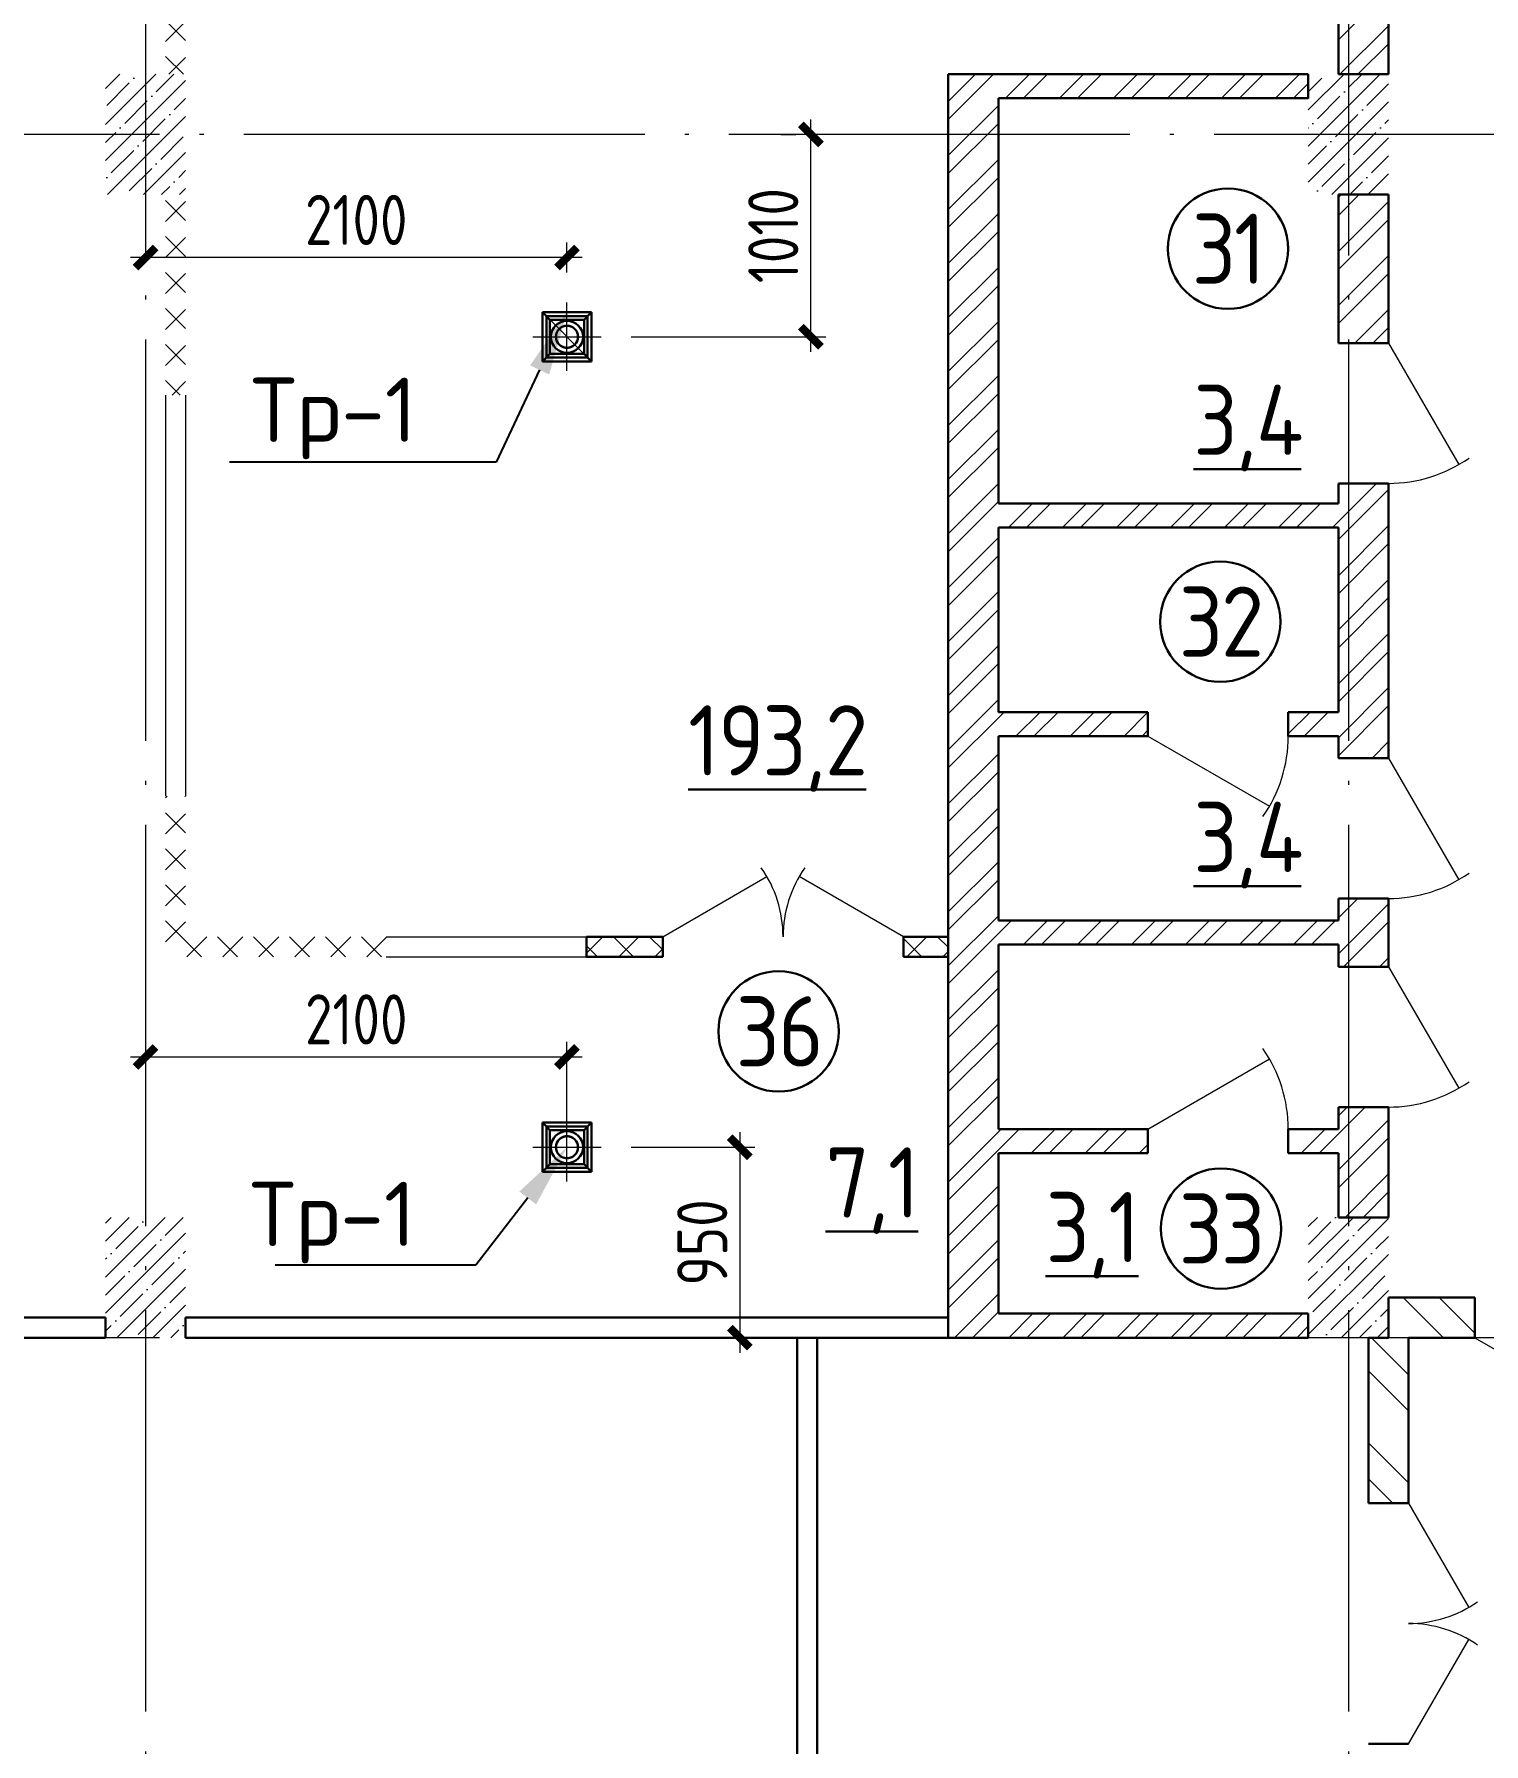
# Model space of a CAD drawing. Extents: x -965262 to 1142518, y -357520 to 71675.
# Drawn here: x -34033 to -26802, y -225177 to -216652 of the extents above; entities that cross this region are included whole.
import ezdxf
from ezdxf import colors
from ezdxf.entities.mleader import LeaderData, LeaderLine
from ezdxf.math import Vec2, Vec3

# ---------------------------------------------------------------- set-up
doc = ezdxf.new("R2010")
doc.units = 0
doc.header["$LTSCALE"] = 10
for name, pattern in [('ACAD_ISO04W100', [30, 24, -3, 0, -3]), ('DOTE', [2.42, 2, -0.2, 0.02, -0.2]), ('HIDDEN', [9.525, 6.35, -3.175])]:
    doc.linetypes.add(name, pattern=pattern)
doc.layers.get('0').update_dxf_attribs({"linetype": 'CONTINUOUS', "lineweight": 30})
doc.layers.get('Defpoints').update_dxf_attribs({"linetype": 'CONTINUOUS'})
doc.layers.add('DOTE', color=7, linetype='DOTE', lineweight=9)
doc.layers.add('Полы_лотки', color=7, linetype='CONTINUOUS', lineweight=30)
doc.styles.add('GOST-2.304_Type-B', font='isocpeur.ttf', dxfattribs={"width": 0.9})
doc.styles.get("Standard").update_dxf_attribs({"font": 'isocpeur.ttf', "height": 300})
doc.styles.add('ГОСТ 2м', font='isocpeur.ttf', dxfattribs={"width": 0.8, "height": 250})
doc.dimstyles.new('ГОСТ 2м', dxfattribs={"dimtxt": 250, "dimasz": 100, "dimexe": 75, "dimexo": 150, "dimgap": 62.5, "dimtad": 1, "dimdec": 0, "dimtxsty": 'ГОСТ 2м', "dimblk": 'ARCHTICK', "dimcen": 150, "dimdle": 75, "dimclrd": 256, "dimclre": 256, "dimclrt": 256, "dimadec": 0, "dimazin": 0, "dimtfac": 1, "dimtdec": 0, "dimtmove": 0, "dimatfit": 3, "dimldrblk": 'OBLIQUE', "dimfxl": 1, "dimlwd": 15, "dimlwe": 15, "dimarcsym": 0})
pattern_1 = [(45, (-49229.33, -272886.6), (-89.80256, 89.80256), []), (45, (-49139.53, -272886.6), (-89.80256, 89.80256), [158.75, -31.75, 0, -31.75])]

# ---------------------------------------------------------------- blocks, each defined once
blk = doc.blocks.new('_ArchTick')
at = {"color": 0, "linetype": 'ByBlock', "lineweight": 0, "const_width": 0.4}
blk.add_lwpolyline([(-0.5, -0.5), (0.5, 0.5)], dxfattribs=at)
blk = doc.blocks.new('*D1496')
at = {"lineweight": 15, "transparency": 16777216}
for p, q in [((-30513, -222127.1), (-30513, -223227.1)), ((-31054.7, -222202.1), (-30438, -222202.1)), ((-30663, -223152.1), (-30588, -223152.1))]:
    blk.add_line(p, q, dxfattribs=at)
at = {"layer": 'Defpoints', "color": 0, "lineweight": 15, "transparency": 16777216}
for p in [(-31204.7, -222202.1, -13512.2), (-30513, -223152.1), (-30513, -223152.1)]:
    blk.add_point(p, dxfattribs=at)
at = {"lineweight": 15, "transparency": 16777216, "xscale": 100, "yscale": 100, "zscale": 100}
for p, rotation in [((-30513, -222202.1), 90), ((-30513, -223152.1), 270)]:
    blk.add_blockref('_ArchTick', p, dxfattribs=dict(at, rotation=rotation))
at = {"lineweight": 15, "transparency": 16777216, "insert": (-30700.5, -222677.1), "char_height": 250, "attachment_point": 5, "rotation": 90, "style": 'ГОСТ 2м'}
blk.add_mtext('950', dxfattribs=at)
blk = doc.blocks.new('_Oblique')
at = {"color": 0, "linetype": 'ByBlock', "lineweight": -2}
blk.add_line((-0.5, -0.5), (0.5, 0.5), dxfattribs=at)
blk = doc.blocks.new('*D1497')
at = {"lineweight": 15, "transparency": 16777216}
for p, q in [((-33477.4, -221602.4), (-33477.4, -221677.4)), ((-31375.2, -222222.6), (-31375.2, -221677.4)), ((-31300.2, -221752.4), (-33552.4, -221752.4))]:
    blk.add_line(p, q, dxfattribs=at)
at = {"layer": 'Defpoints', "color": 0, "lineweight": 15, "transparency": 16777216}
for p in [(-33477.4, -221752.4), (-33477.4, -221752.4), (-31375.2, -222372.6, -12611)]:
    blk.add_point(p, dxfattribs=at)
at = {"lineweight": 15, "transparency": 16777216, "xscale": 100, "yscale": 100, "zscale": 100, "rotation": 180}
blk.add_blockref('_ArchTick', (-33477.4, -221752.4), dxfattribs=at)
at = {"lineweight": 15, "transparency": 16777216, "xscale": 100, "yscale": 100, "zscale": 100}
blk.add_blockref('_ArchTick', (-31375.2, -221752.4), dxfattribs=at)
at = {"lineweight": 15, "transparency": 16777216, "insert": (-32426.3, -221564.9), "char_height": 250, "attachment_point": 5, "style": 'ГОСТ 2м'}
blk.add_mtext('2100', dxfattribs=at)
blk = doc.blocks.new('*D1498')
at = {"lineweight": 15, "transparency": 16777216}
for p, q in [((-30158.7, -218236.1), (-30158.7, -217077.1)), ((-30308.7, -217152.1), (-30233.7, -217152.1)), ((-31054.7, -218161.1), (-30083.7, -218161.1))]:
    blk.add_line(p, q, dxfattribs=at)
at = {"layer": 'Defpoints', "color": 0, "lineweight": 15, "transparency": 16777216}
for p in [(-30158.7, -217152.1), (-30158.7, -217152.1), (-31204.7, -218161.1, -13512.2)]:
    blk.add_point(p, dxfattribs=at)
at = {"lineweight": 15, "transparency": 16777216, "xscale": 100, "yscale": 100, "zscale": 100}
for p, rotation in [((-30158.7, -217152.1), 90), ((-30158.7, -218161.1), 270)]:
    blk.add_blockref('_ArchTick', p, dxfattribs=dict(at, rotation=rotation))
at = {"lineweight": 15, "transparency": 16777216, "insert": (-30346.2, -217656.6), "char_height": 250, "attachment_point": 5, "rotation": 90, "style": 'ГОСТ 2м'}
blk.add_mtext('1010', dxfattribs=at)
blk = doc.blocks.new('*D1499')
at = {"lineweight": 15, "transparency": 16777216}
for p, q in [((-33477.4, -217615.9), (-33477.4, -217690.9)), ((-31375.2, -217840.7), (-31375.2, -217690.9)), ((-31300.2, -217765.9), (-33552.4, -217765.9))]:
    blk.add_line(p, q, dxfattribs=at)
at = {"layer": 'Defpoints', "color": 0, "lineweight": 15, "transparency": 16777216}
for p in [(-33477.4, -217765.9), (-33477.4, -217765.9), (-31375.2, -217990.7, -13512.2)]:
    blk.add_point(p, dxfattribs=at)
at = {"lineweight": 15, "transparency": 16777216, "xscale": 100, "yscale": 100, "zscale": 100, "rotation": 180}
blk.add_blockref('_ArchTick', (-33477.4, -217765.9), dxfattribs=at)
at = {"lineweight": 15, "transparency": 16777216, "xscale": 100, "yscale": 100, "zscale": 100}
blk.add_blockref('_ArchTick', (-31375.2, -217765.9), dxfattribs=at)
at = {"lineweight": 15, "transparency": 16777216, "insert": (-32426.3, -217578.4), "char_height": 250, "attachment_point": 5, "style": 'ГОСТ 2м'}
blk.add_mtext('2100', dxfattribs=at)

msp = doc.modelspace()

# ---------------------------------------------------------------- hatches: boundary and pattern name
at = {"lineweight": 15}
h = msp.add_hatch(dxfattribs=at)
h.set_pattern_fill('ANSI32', scale=20)
h.set_pattern_definition([(45, (-26326.46, -199225.07), (-134.7038, 134.7038), []), (45, (-26236.65, -199225.07), (-134.7038, 134.7038), [])])
h.paths.add_polyline_path([(-26257.4, -199152.1), (-26377.4, -199152.1), (-26377.4, -199402.1), (-26257.4, -199402.1)], flags=17)
h.paths.add_polyline_path([(-25347.4, -199152.1), (-25467.4, -199152.1), (-25467.4, -199402.1), (-25347.4, -199402.1)])
h.paths.add_polyline_path([(-21277.4, -212621.9), (-21477.4, -212621.9), (-21477.4, -213132.1), (-21277.4, -213132.1)])
h.paths.add_polyline_path([(-21477.4, -212621.9), (-21527.4, -212621.9), (-21527.4, -212882.1), (-22307.4, -212882.1), (-22307.4, -216292.1), (-22057.4, -216292.1), (-22057.4, -213132.1), (-21477.4, -213132.1)])
h.paths.add_polyline_path([(-21277.4, -211452.1), (-21477.4, -211452.1), (-21477.4, -211711.9), (-21277.4, -211711.9)])
h.paths.add_polyline_path([(-27527.4, -216851.7), (-27527.4, -216471.7), (-27277.4, -216471.7), (-27277.4, -216852.1), (-27527.4, -216852.1)])
h.paths.add_polyline_path([(-27527.4, -215051.7), (-27527.4, -213251.7), (-27277.4, -213251.7), (-27277.4, -215051.7)])
h.paths.add_polyline_path([(-27527.4, -211831.7), (-27527.4, -211452.1), (-27277.4, -211452.1), (-27277.4, -211831.7)])
h.paths.add_polyline_path([(-27527.4, -210852.1), (-27527.4, -210471.7), (-27277.4, -210471.7), (-27277.4, -210852.1), (-27527.4, -210851.7)])
h.paths.add_polyline_path([(-27527.4, -209051.7), (-27527.4, -208541.7), (-27277.4, -208541.7), (-27277.4, -209051.7)])
h.paths.add_polyline_path([(-27527.4, -207121.7), (-27527.4, -206741.7), (-27277.4, -206741.7), (-27277.4, -207121.7)])
h.paths.add_polyline_path([(-27527.4, -205831.7), (-27527.4, -205452.1), (-27277.4, -205452.1), (-27277.4, -205831.7)])
h.paths.add_polyline_path([(-27527.4, -204852.1), (-27527.4, -204471.7), (-27277.4, -204471.7), (-27277.4, -204852.1)])
h.paths.add_polyline_path([(-27527.4, -203436.7), (-27527.4, -203056.7), (-27277.4, -203056.7), (-27277.4, -203436.7)])
h.paths.add_polyline_path([(-27527.4, -202021.7), (-27527.4, -201642.1), (-27277.4, -201642.1), (-27277.4, -202021.7)])
h.paths.add_polyline_path([(-27527.4, -200132.1), (-27527.4, -199752.1), (-27277.4, -199752.5), (-27277.4, -200132.1)])
h.paths.add_polyline_path([(-27277.4, -199402.1), (-27277.4, -199152.1), (-26257.4, -199152.1), (-26257.4, -199402.1)])
h.paths.add_polyline_path([(-25347.4, -199152.1), (-21677.4, -199152.1), (-21677.4, -199402.1), (-25097.4, -199402.1), (-25097.4, -200131.7), (-25217.4, -200131.7), (-25217.4, -199402.1), (-25347.4, -199402.1)])
h.paths.add_polyline_path([(-21527.4, -200132.1), (-21527.4, -199752.1), (-21277.4, -199752.1), (-21277.4, -200132.1)])
h.paths.add_polyline_path([(-25217.4, -202021.7), (-25217.4, -201641.7), (-25097.4, -201641.7), (-25097.4, -202021.7)])
h.paths.add_polyline_path([(-21527.4, -202022.1), (-21527.4, -201642.1), (-21277.4, -201642.1), (-21277.4, -202022.1)])
h.paths.add_polyline_path([(-21527.4, -203437.1), (-21527.4, -203057.1), (-21277.4, -203057.1), (-21277.4, -203437.1)])
h.paths.add_polyline_path([(-25217.4, -203436.7), (-25217.4, -203056.7), (-25097.4, -203056.7), (-25097.4, -203436.7)])
h.paths.add_polyline_path([(-21677.4, -211452.1), (-25217.4, -211451.7), (-25217.4, -204471.7), (-25097.4, -204471.7), (-25097.4, -205092.1), (-21677.4, -205092.1), (-21677.4, -205212.1), (-25097.4, -205212.1), (-25097.4, -208157.1), (-21527.4, -208157.1), (-21527.4, -207896.7), (-21277.4, -207896.7), (-21277.4, -208406.7), (-21527.4, -208406.7), (-21527.3, -208277.1), (-25097.4, -208277.1), (-25097.4, -211331.7), (-21677.4, -211331.7), (-21677.4, -211451.7)])
h.paths.add_polyline_path([(-21527.4, -204852.1), (-21527.4, -204471.7), (-21277.4, -204471.7), (-21277.4, -204851.7)])
h.paths.add_polyline_path([(-21527.4, -205832.1), (-21527.4, -205452.1), (-21277.4, -205452.1), (-21277.4, -205832.1)], flags=17)
h.paths.add_polyline_path([(-21527.4, -207122.1), (-21527.4, -206742.1), (-21277.4, -206742.1), (-21277.4, -207122.1)], flags=17)
h.paths.add_polyline_path([(-21527.4, -209561.7), (-21527.4, -209181.7), (-21277.4, -209181.7), (-21277.4, -209561.7)])
h.paths.add_polyline_path([(-21527.4, -210852.1), (-21527.4, -210471.7), (-21277.4, -210471.7), (-21277.4, -210852.1)], flags=17)
h.paths.add_polyline_path([(-25217.4, -214242.1), (-25217.4, -212882.1), (-23587.4, -212882.1), (-23587.4, -216292.1), (-23707.4, -216292.1), (-23707.4, -213002.1), (-25097.4, -213002.1), (-25097.4, -214242.1)])
h.paths.add_polyline_path([(-25217.4, -216292.1), (-25217.4, -215152.1), (-25097.4, -215152.1), (-25097.4, -216292.1)], flags=17)
h.paths.add_polyline_path([(-21527.4, -211711.9), (-21477.4, -211711.9), (-21477.4, -211452.1), (-21527.4, -211452.1)])
h = msp.add_hatch(dxfattribs=at)
h.set_pattern_fill('ANSI37', scale=40, style=0)
h.set_pattern_definition([(45, (-30720.5, -221215.8), (-89.80256, 89.80256), []), (135, (-30720.5, -221215.8), (-89.80256, -89.80256), [])])
h.paths.add_polyline_path([(-30597.4, -221152.5), (-30897.4, -221152.5), (-30897.4, -221252.5), (-30597.4, -221252.5)])
h.paths.add_polyline_path([(-45477.4, -208802.4), (-45577.4, -208802.4), (-45577.4, -208952.4), (-45477.4, -208952.4)], flags=17)
h.paths.add_polyline_path([(-45477.4, -209852.4), (-45577.4, -209852.4), (-45577.4, -210002.4), (-45477.4, -210002.4)])
h.paths.add_polyline_path([(-43926.9, -220477.1), (-44026.9, -220477.1), (-44026.9, -220577.1), (-44026.9, -220677.1), (-43926.9, -220677.1)], flags=17)
h.paths.add_polyline_path([(-44026.9, -220577.1), (-44126.9, -220577.1), (-45477.4, -220577.1), (-45477.4, -220677.1), (-44026.9, -220677.1)], flags=17)
h.paths.add_polyline_path([(-44026.9, -218877.1), (-45477.4, -218877.1), (-45477.4, -218977.1), (-44026.9, -218977.1)], flags=17)
h.paths.add_polyline_path([(-43926.9, -218877.1), (-44026.9, -218877.1), (-44026.9, -218977.1), (-44026.9, -219077.1), (-43926.9, -219077.1)], flags=17)
h.paths.add_polyline_path([(-45477.4, -213352.1), (-45577.4, -213352.1), (-45577.4, -213452.1), (-45477.4, -213452.1)])
h.paths.add_polyline_path([(-45477.4, -214352.1), (-45577.4, -214352.1), (-45577.4, -214452.1), (-45477.4, -214452.1)], flags=17)
h.paths.add_polyline_path([(-45477.4, -206152.1), (-45577.4, -206152.1), (-45577.4, -206352.1), (-45477.4, -206352.1)], flags=17)
h.paths.add_polyline_path([(-45477.4, -208152.1), (-45577.4, -208152.1), (-45577.4, -208352.1), (-45477.4, -208352.1)])
h.paths.add_polyline_path([(-29697.4, -221152.5), (-29698.3, -221152.5), (-29698.3, -221252.5), (-29697.4, -221252.5)])
h.paths.add_polyline_path([(-30597.4, -221152.5), (-30598.3, -221152.5), (-30598.3, -221252.5), (-30597.4, -221252.5)])
h.paths.add_polyline_path([(-33277.4, -214019.4), (-33377.4, -214019.4), (-33377.4, -214022.1), (-33277.4, -214022.1)], flags=17)
h.paths.add_polyline_path([(-33377.4, -214019.4), (-33477.4, -214019.4), (-33477.4, -214022.1), (-33377.4, -214022.1)], flags=17)
h.paths.add_polyline_path([(-33477.4, -214019.4), (-34042.4, -214019.4), (-34042.4, -214022.1), (-33477.4, -214022.1)], flags=16)
h.paths.add_polyline_path([(-33477.4, -214119.4), (-34042.4, -214119.4), (-34042.4, -214122.1), (-33477.4, -214122.1)])
h.paths.add_polyline_path([(-33377.4, -214119.4), (-33477.4, -214119.4), (-33477.4, -214122.1), (-33377.4, -214122.1)])
h.paths.add_polyline_path([(-38532.4, -214019.4), (-38632.4, -214019.4), (-38632.4, -214022.1), (-38532.4, -214022.1)])
h.paths.add_polyline_path([(-38042.4, -214019.4), (-38532.4, -214019.4), (-38532.4, -214022.1), (-38042.4, -214022.1)], flags=17)
h.paths.add_polyline_path([(-38042.4, -214119.4), (-38532.4, -214119.4), (-38532.4, -214122.1), (-38042.4, -214122.1)])
h.paths.add_polyline_path([(-44477.4, -215009.4), (-45477.4, -215009.4), (-45477.4, -215012.1), (-44477.4, -215012.1)])
h.paths.add_polyline_path([(-38532.4, -215009.4), (-39477.4, -215009.4), (-39477.4, -215012.1), (-38532.4, -215012.1)])
h.paths.add_polyline_path([(-39477.4, -215009.4), (-39509.9, -215009.4), (-40477.4, -215009.4), (-40477.4, -215012.1), (-39509.9, -215012.1), (-39477.4, -215012.1)])
h.paths.add_polyline_path([(-44477.4, -214909.4), (-45477.4, -214909.4), (-45477.4, -214912.1), (-44477.4, -214912.1)])
h.paths.add_polyline_path([(-39509.9, -214909.4), (-40477.4, -214909.4), (-40477.4, -214912.1), (-39509.9, -214912.1)], flags=17)
h.paths.add_polyline_path([(-39477.4, -214909.4), (-39509.9, -214909.4), (-39509.9, -214912.1), (-39477.4, -214912.1)], flags=16)
h.paths.add_polyline_path([(-38532.4, -214909.4), (-38632.4, -214909.4), (-39477.4, -214909.4), (-39477.4, -214912.1), (-38532.4, -214912.1)], flags=17)
h.paths.add_polyline_path([(-44477.4, -214909.4), (-44509.9, -214909.4), (-44509.9, -215009.4), (-44477.4, -215009.4)])
h.paths.add_polyline_path([(-40477.4, -214909.4), (-40509.9, -214909.4), (-40509.9, -215009.4), (-40477.4, -215009.4)], flags=16)
h.paths.add_polyline_path([(-45677.4, -212962.1), (-46077.4, -212962.1), (-46077.4, -212964.3), (-45677.4, -212964.3)])
h.paths.add_polyline_path([(-50077.4, -212962.1), (-50867.4, -212962.1), (-50867.4, -212964.3), (-50077.4, -212964.3)])
h.paths.add_polyline_path([(-50077.4, -212862.1), (-51077.4, -212862.1), (-51077.4, -212864.3), (-50077.4, -212864.3)])
h.paths.add_polyline_path([(-45577.4, -212862.1), (-46077.4, -212862.1), (-46077.4, -212864.3), (-45577.4, -212864.3)])
h.paths.add_polyline_path([(-45477.4, -215709.9), (-45577.4, -215709.9), (-45577.4, -215712.1), (-45477.4, -215712.1)])
h.paths.add_polyline_path([(-45477.4, -215109.9), (-45577.4, -215109.9), (-45577.4, -215112.1), (-45477.4, -215112.1)])
h.paths.add_polyline_path([(-45477.4, -208952.4), (-45577.4, -208952.4), (-45577.4, -208959.4), (-45477.4, -208959.4)])
h.paths.add_polyline_path([(-45477.4, -209852.4), (-45577.4, -209852.4), (-45577.4, -209859.4), (-45477.4, -209859.4)], flags=17)
h.paths.add_polyline_path([(-50227.4, -204952.1), (-50777.4, -204952.1), (-50777.4, -205052.1), (-50227.4, -205052.1)])
h.paths.add_polyline_path([(-45677.4, -204952.1), (-46227.4, -204952.1), (-46227.4, -205052.1), (-45677.4, -205052.1)])
h.paths.add_polyline_path([(-44477.4, -204952.1), (-45277.4, -204952.1), (-45277.4, -205052.1), (-44477.4, -205052.1)])
h.paths.add_polyline_path([(-39677.4, -204952.1), (-40477.4, -204952.1), (-40477.4, -205052.1), (-39677.4, -205052.1)])
h.paths.add_polyline_path([(-38477.4, -204952.1), (-39277.4, -204952.1), (-39277.4, -205052.1), (-38477.4, -205052.1)])
h.paths.add_polyline_path([(-33677.4, -204952.1), (-34477.4, -204952.1), (-34477.4, -205052.1), (-33677.4, -205052.1)])
h.paths.add_polyline_path([(-32677.2, -204952.1), (-33277.4, -204952.1), (-33277.4, -205052.1), (-32677.2, -205052.1)])
h.paths.add_polyline_path([(-29077, -204952.1), (-29677.2, -204952.1), (-29677.2, -205052.1), (-29077, -205052.1)])
h.paths.add_polyline_path([(-28977, -204751.7), (-29077, -204751.7), (-29077, -205751.7), (-28977, -205751.7)])
h.paths.add_polyline_path([(-28977, -203302.1), (-29077, -203302.1), (-29077, -203751.7), (-28977, -203751.7)])
h.paths.add_polyline_path([(-28877, -203202.1), (-29077, -203202.1), (-29077, -203302.1), (-28877, -203302.1)])
h.paths.add_polyline_path([(-27527.4, -203202.1), (-27977, -203202.1), (-27977, -203302.1), (-27877, -203302.1), (-27527.4, -203302.1)])
h.paths.add_polyline_path([(-28977, -207751.7), (-29077, -207751.7), (-29077, -208751.7), (-28977, -208751.7), (-28977, -208651.7)])
h.paths.add_polyline_path([(-28877, -208751.7), (-28977, -208751.7), (-29077, -208751.7), (-29077, -208851.7), (-28877, -208851.7)])
h.paths.add_polyline_path([(-27527.4, -208751.7), (-27627.4, -208751.7), (-27977, -208751.7), (-27977, -208851.7), (-27527.4, -208851.7)])
h.paths.add_polyline_path([(-45477.4, -205452.1), (-45577.4, -205452.1), (-45577.4, -206352.1), (-45477.4, -206352.1)])
h.paths.add_polyline_path([(-45477.4, -208352.1), (-45577.4, -208352.1), (-45577.4, -208959.4), (-45477.4, -208959.4)])
h.paths.add_polyline_path([(-45477.4, -209859.4), (-45577.4, -209859.4), (-45577.4, -209959.4), (-45577.4, -210352.1), (-45477.4, -210352.1)])
h.paths.add_polyline_path([(-45477.4, -210352.1), (-45577.4, -210352.1), (-45577.4, -210852.1), (-45477.4, -210852.1)])
h.paths.add_polyline_path([(-45477.4, -211452.1), (-45577.4, -211452.1), (-45577.4, -212352.1), (-45477.4, -212352.1)])
h.paths.add_polyline_path([(-45477.4, -212352.1), (-45577.4, -212352.1), (-45577.4, -213352.1), (-45477.4, -213352.1)])
h.paths.add_polyline_path([(-45577.4, -212864.3), (-46077.4, -212864.3), (-46077.4, -212964.3), (-45577.4, -212964.3)])
h.paths.add_polyline_path([(-50077.4, -212864.3), (-51077.4, -212864.3), (-51077.4, -212964.3), (-50077.4, -212964.3)])
h.paths.add_polyline_path([(-45477.4, -214352.1), (-45577.4, -214352.1), (-45577.4, -215109.9), (-45477.4, -215109.9)])
h.paths.add_polyline_path([(-44509.9, -214909.4), (-45477.4, -214909.4), (-45477.4, -215009.4), (-44509.9, -215009.4)])
h.paths.add_polyline_path([(-39509.9, -214909.4), (-40509.9, -214909.4), (-40509.9, -215009.4), (-39509.9, -215009.4)])
h.paths.add_polyline_path([(-38532.4, -214909.4), (-38632.4, -214909.4), (-39509.9, -214909.4), (-39509.9, -215009.4), (-38532.4, -215009.4)])
h.paths.add_polyline_path([(-38532.4, -214019.4), (-38632.4, -214019.4), (-38632.4, -214909.4), (-38532.4, -214909.4)])
h.paths.add_polyline_path([(-38042.4, -214019.4), (-38532.4, -214019.4), (-38532.4, -214119.4), (-38042.4, -214119.4)])
h.paths.add_polyline_path([(-33377.4, -214019.4), (-34042.4, -214019.4), (-34042.4, -214119.4), (-33377.4, -214119.4)])
h.paths.add_polyline_path([(-33277.4, -214019.4), (-33377.4, -214019.4), (-33377.4, -214119.4), (-33377.4, -214219.4), (-33377.4, -214852.1), (-33277.4, -214852.1)])
h.paths.add_polyline_path([(-33277.4, -215852.1), (-33377.4, -215852.1), (-33377.4, -216852.1), (-33277.4, -216852.1)])
h.paths.add_polyline_path([(-33277.4, -217452.1), (-33377.4, -217452.1), (-33377.4, -218452.1), (-33277.4, -218452.1)])
h.paths.add_polyline_path([(-33277.4, -220452.1), (-33377.4, -220452.1), (-33377.4, -221252.5), (-33277.4, -221252.5)])
h.paths.add_polyline_path([(-32277.4, -221152.5), (-33277.4, -221152.5), (-33277.4, -221252.5), (-32277.4, -221252.5)])
h.paths.add_polyline_path([(-30598.3, -221152.5), (-31277.4, -221152.5), (-31277.4, -221252.5), (-30598.3, -221252.5)])
h.paths.add_polyline_path([(-29473.4, -221152.5), (-29698.3, -221152.5), (-29698.3, -221252.5), (-29598.3, -221252.5), (-29473.4, -221252.5)])
h.paths.add_polyline_path([(-45477.4, -222087.1), (-45577.4, -222087.1), (-45577.4, -222187.1), (-45577.4, -222552.1), (-45477.4, -222552.1)])
h.paths.add_polyline_path([(-45477.4, -221002.1), (-45577.4, -221002.1), (-45577.4, -221087.1), (-45477.4, -221087.1)])
h.paths.add_polyline_path([(-45477.4, -220002.1), (-45577.4, -220002.1), (-45577.4, -221002.1), (-45477.4, -221002.1)])
h.paths.add_polyline_path([(-44026.9, -220577.1), (-44126.9, -220577.1), (-45477.4, -220577.1), (-45477.4, -220677.1), (-44026.9, -220677.1)])
h.paths.add_polyline_path([(-43926.9, -220477.1), (-44026.9, -220477.1), (-44026.9, -220577.1), (-44026.9, -220677.1), (-43926.9, -220677.1)], flags=17)
h.paths.add_polyline_path([(-45477.4, -219002.1), (-45577.4, -219002.1), (-45577.4, -220002.1), (-45477.4, -220002.1)])
h.paths.add_polyline_path([(-45477.4, -218877.1), (-45577.4, -218877.1), (-45577.4, -218977.1), (-45577.4, -219002.1), (-45477.4, -219002.1)])
h.paths.add_polyline_path([(-44026.9, -218877.1), (-45477.4, -218877.1), (-45477.4, -218977.1), (-44026.9, -218977.1)])
h.paths.add_polyline_path([(-43926.9, -218877.1), (-44026.9, -218877.1), (-44026.9, -218977.1), (-44026.9, -219077.1), (-43926.9, -219077.1)], flags=17)
h.paths.add_polyline_path([(-45477.4, -217452.1), (-45577.4, -217452.1), (-45577.4, -217677.1), (-45477.4, -217677.1)])
h.paths.add_polyline_path([(-45477.4, -216352.1), (-45577.4, -216352.1), (-45577.4, -216852.1), (-45477.4, -216852.1)])
h.paths.add_polyline_path([(-45477.4, -215709.9), (-45577.4, -215709.9), (-45577.4, -215810.4), (-45577.4, -216352.1), (-45477.4, -216352.1)])
h.paths.add_polyline_path([(-45677.4, -212964.4), (-45577.4, -212964.4), (-45577.4, -212962.1), (-45677.4, -212962.1)])
h.paths.add_polyline_path([(-50867.4, -212964.4), (-51077.4, -212964.4), (-51077.4, -212962.1), (-50867.4, -212962.1)])
h.paths.add_polyline_path([(-38532.4, -214912.1), (-38632.4, -214912.1), (-38632.4, -214909.4), (-38532.4, -214909.4)])
h = msp.add_hatch(dxfattribs=at)
h.set_pattern_fill('ANSI35', scale=20, style=0)
h.set_pattern_definition(pattern_1)
h.paths.add_polyline_path([(-33277.4, -216852.1), (-33677.4, -216852.1), (-33677.4, -217452.1), (-33277.4, -217452.1)])
h = msp.add_hatch(dxfattribs=at)
h.set_pattern_fill('ANSI32', scale=20)
h.set_pattern_definition([(45, (-488505.78, -304776.27), (-134.70384, 134.70384), []), (45, (-488415.98, -304776.27), (-134.70384, 134.70384), [])])
h.paths.add_polyline_path([(-29473.3, -223152.1), (-29473.3, -216851.7), (-27677.4, -216852.1), (-27677.4, -216971.7), (-29223.3, -216971.7), (-29223.3, -218992.1), (-27527.4, -218992.1), (-27527.4, -218892.1), (-27277.4, -218892.1), (-27277.4, -220262.1), (-27527.4, -220262.1), (-27527.4, -220152.1), (-27777.4, -220152.1), (-27777.4, -220032.1), (-27527.4, -220032.1), (-27527.4, -219112.1), (-29223.3, -219112.1), (-29223.3, -220032.1), (-28477.4, -220032.1), (-28477.4, -220152.1), (-29223.3, -220152.1), (-29223.3, -221072.1), (-27527.4, -221072.1), (-27527.4, -220962.1), (-27277.4, -220962.1), (-27277.4, -221302.1), (-27527.4, -221302.1), (-27527.4, -221192.1), (-29223.3, -221192.1), (-29223.3, -222112.1), (-28477.4, -222112.1), (-28477.4, -222232.1), (-29223.3, -222232.1), (-29223.3, -223032.1), (-27677.4, -223032.1), (-27677.4, -223152.1)])
h.paths.add_polyline_path([(-27527.4, -222552.1), (-27527.4, -222232.1), (-27777.4, -222232.1), (-27777.4, -222112.1), (-27527.4, -222112.1), (-27527.4, -222002.1), (-27277.4, -222002.1), (-27277.4, -222552.1)], flags=17)
h.paths.add_polyline_path([(-27527.4, -218192.1), (-27527.4, -217451.7), (-27277.4, -217452.1), (-27277.4, -218192.1)], flags=17)
h.paths.add_polyline_path([(-22177.4, -222672.1), (-22177.4, -222342.1), (-22057.4, -222342.1), (-22057.4, -222552.1), (-21677.4, -222552.1), (-21677.4, -222672.1)])
h = msp.add_hatch(dxfattribs=at)
h.set_pattern_fill('ANSI35', scale=20, style=0)
h.set_pattern_definition(pattern_1)
h.paths.add_polyline_path([(-27277.4, -216851.7), (-27677.4, -216851.7), (-27677.4, -217451.7), (-27277.4, -217451.7)])
h = msp.add_hatch(dxfattribs=at)
h.set_pattern_fill('ANSI32', scale=40, angle=90)
h.set_pattern_definition([(135, (-488505.8, -304776.27), (-269.40768, -269.40768), []), (135, (-488505.8, -304596.67), (-269.40768, -269.40768), [])])
h.paths.add_polyline_path([(-27177.4, -223152.1), (-26847.4, -223152.1), (-26847.4, -222952.1), (-27277.4, -222952.1), (-27277.4, -223152.1), (-27377.4, -223152.1), (-27377.4, -223977.1), (-27177.4, -223977.1)])
h.paths.add_polyline_path([(-25217.4, -222342.1), (-25017.4, -222342.1), (-25017.4, -223977.1), (-25217.4, -223977.1), (-25217.4, -223152.1), (-25647.4, -223152.1), (-25647.4, -222952.1), (-25217.4, -222952.1)])
h.paths.add_polyline_path([(-52127.4, -223640.3), (-52148.9, -223604.5), (-52127.4, -223591.6), (-52127.4, -223152.1), (-51177.4, -223152.1), (-51177.4, -222952.1), (-52327.4, -222952.1), (-52327.4, -225952.1), (-51332.4, -225952.1), (-51332.4, -225752.1), (-51352.4, -225752.1), (-51352.4, -225777.1), (-51602.4, -225777.1), (-51602.4, -225752.1), (-52127.4, -225752.1)])
h.paths.add_polyline_path([(-48907.4, -222952.1), (-50777.4, -222952.1), (-50777.4, -223152.1), (-48907.4, -223152.1)])
h.paths.add_polyline_path([(-49107.4, -225752.1), (-50132.4, -225752.1), (-50132.4, -225952.1), (-49307.4, -225952.1), (-49307.4, -230877.1), (-49107.4, -230877.1)])
h.paths.add_polyline_path([(-47407.4, -225352.1), (-47607.4, -225352.1), (-47607.4, -230877.1), (-47407.4, -230877.1)])
h.paths.add_polyline_path([(-47407.4, -222952.1), (-47707.4, -222952.1), (-47707.4, -223152.1), (-47607.4, -223152.1), (-47607.4, -224152.1), (-47407.4, -224152.1)])
h.paths.add_polyline_path([(-27177.4, -225177.1), (-27377.4, -225177.1), (-27377.4, -225527.1), (-27352.4, -225527.1), (-27352.4, -225777.1), (-27377.4, -225777.1), (-27377.4, -230877.1), (-27177.4, -230877.1)])
h.paths.add_polyline_path([(-25017.4, -225177.1), (-25217.4, -225177.1), (-25217.4, -230877.1), (-25017.4, -230877.1)])
h = msp.add_hatch(dxfattribs=at)
h.set_pattern_fill('ANSI35', scale=20, style=0)
h.set_pattern_definition(pattern_1)
h.paths.add_polyline_path([(-33277.4, -222552.1), (-33677.4, -222552.1), (-33677.4, -223152.1), (-33277.4, -223152.1)])
h = msp.add_hatch(dxfattribs=at)
h.set_pattern_fill('ANSI35', scale=20, style=0)
h.set_pattern_definition(pattern_1)
h.paths.add_polyline_path([(-27277.4, -222552.1), (-27677.4, -222552.1), (-27677.4, -223152.1), (-27277.4, -223152.1)])

# ---------------------------------------------------------------- linework, layer by layer
at = {"color": 7}
for p, q in [((-27527.4, -216471.7, -1451.3), (-27527.4, -216851.7, -1451.3)), ((-27277.4, -216471.7, -1451.3), (-27277.4, -216851.7, -1451.3)), ((-27277.4, -222952.1, -3259.8), (-26847.4, -222952.1, -3259.8)), ((-27277.4, -223152.1, -4711.1), (-27277.4, -222952.1, -841)), ((-26847.4, -223152.1, -4711.1), (-26847.4, -222952.1, -841)), ((-39277.4, -223052.1, -3259.8), (-33677.4, -223052.1, -3259.8)), ((-33677.4, -223052.1, -3259.8), (-33677.4, -223152.1, -3259.8)), ((-29473.3, -223052.1, -3259.8), (-33277.4, -223052.1, -3259.8)), ((-33277.4, -223052.1, -3259.8), (-33277.4, -223152.1, -3259.8)), ((-29473.3, -223152.1, -3259.8), (-29473.3, -223052.1, -3259.8)), ((-33677.4, -223152.1, -3259.8), (-39277.4, -223152.1, -3259.8)), ((-33277.4, -223152.1, -3259.8), (-29473.3, -223152.1, -3259.8)), ((-27177.4, -223152.1, -3259.8), (-26847.4, -223152.1, -3259.8))]:
    msp.add_line(p, q, dxfattribs=at)
at = {"color": 7, "ltscale": 2}
for p, q in [((-27677.4, -216851.7, -1451.3), (-29473.3, -216851.7, -1451.3)), ((-29473.3, -216851.7, -1451.3), (-29473.3, -223152.1, -4711.1)), ((-27677.4, -216852.1, -3259.8), (-27677.4, -216972.1, -3259.8)), ((-27527.4, -216852.1, -3259.8), (-27277.4, -216852.1, -3259.8)), ((-27677.4, -216971.7, -1451.3), (-29223.3, -216971.7, -1451.3)), ((-29223.3, -216971.7, -1451.3), (-29223.3, -218992.1, -1451.3)), ((-27527.4, -217451.7, -1451.3), (-27527.4, -218192.1, -1451.3)), ((-27527.4, -217452.1, -3259.8), (-27277.4, -217452.1, -3259.8)), ((-27277.4, -217451.7, -1451.3), (-27277.4, -218192.1, -1451.3)), ((-27527.4, -218192.1, -1451.3), (-27277.4, -218192.1, -1451.3)), ((-27527.4, -218892.1, -1451.3), (-27527.4, -218992.1, -1451.3)), ((-27397.4, -218892.1, -1451.3), (-27527.4, -218892.1, -1451.3)), ((-27397.4, -218892.1, -1451.3), (-27277.4, -218892.1, -1451.3)), ((-27277.4, -218892.1, -1451.3), (-27277.4, -220262.1, -1451.3)), ((-29223.3, -218992.1, -1451.3), (-27527.4, -218992.1, -1451.3)), ((-29223.3, -219112.1, -1451.3), (-29223.3, -220032.1, -1451.3)), ((-29223.3, -219112.1, -1451.3), (-27527.4, -219112.1, -1451.3)), ((-27527.4, -219112.1, -1451.3), (-27527.4, -220032.1, -1451.3)), ((-29223.3, -220032.1, -1451.3), (-28477.4, -220032.1, -1451.3)), ((-28477.4, -220032.1, -1451.3), (-28477.4, -220152.1, -1451.3)), ((-27777.4, -220032.1, -1451.3), (-27527.4, -220032.1, -1451.3)), ((-27777.4, -220032.1, -1451.3), (-27527.4, -220032.1, -1451.3)), ((-27777.4, -220032.1, -1451.3), (-27777.4, -220152.1, -1451.3)), ((-29223.3, -220152.1, -1451.3), (-28477.4, -220152.1, -1451.3)), ((-29223.3, -220152.1, -1451.3), (-29223.3, -221072.1, -1451.3)), ((-27777.4, -220152.1, -1451.3), (-27527.4, -220152.1, -1451.3)), ((-27777.4, -220152.1, -1451.3), (-27527.4, -220152.1, -1451.3)), ((-27527.4, -220152.1, -1451.3), (-27527.4, -220262.1, -1451.3)), ((-27527.4, -220262.1, -1451.3), (-27397.4, -220262.1, -1451.3)), ((-27397.4, -220262.1, -1451.3), (-27277.4, -220262.1, -1451.3)), ((-27527.4, -220962.1, -1451.3), (-27527.4, -221072.1, -1451.3)), ((-27527.4, -220962.1, -1451.3), (-27397.4, -220962.1, -1451.3)), ((-27397.4, -220962.1, -1451.3), (-27277.4, -220962.1, -1451.3)), ((-27277.4, -220962.1, -1451.3), (-27277.4, -221302.1, -1451.3)), ((-29223.3, -221072.1, -1451.3), (-27527.4, -221072.1, -1451.3)), ((-29223.3, -221192.1, -1451.3), (-27527.4, -221192.1, -1451.3)), ((-29223.3, -221192.1, -1451.3), (-29223.3, -222112.1, -1451.3)), ((-27527.4, -221192.1, -1451.3), (-27527.4, -221302.1, -1451.3)), ((-27527.4, -221302.1, -1451.3), (-27397.4, -221302.1, -1451.3)), ((-27397.4, -221302.1, -1451.3), (-27277.4, -221302.1, -1451.3)), ((-27527.4, -222002.1, -1451.3), (-27527.4, -222112.1, -1451.3)), ((-27527.4, -222002.1, -1451.3), (-27277.4, -222002.1, -1451.3)), ((-27277.4, -222002.1, -1451.3), (-27277.4, -222552.1, -1451.3)), ((-29223.3, -222112.1, -1451.3), (-28477.4, -222112.1, -1451.3)), ((-28477.4, -222112.1, -1451.3), (-28477.4, -222232.1, -1451.3)), ((-27777.4, -222112.1, -1451.3), (-27527.4, -222112.1, -1451.3)), ((-27777.4, -222112.1, -1451.3), (-27777.4, -222232.1, -1451.3)), ((-29223.3, -222232.1, -1451.3), (-28477.4, -222232.1, -1451.3)), ((-29223.3, -222232.1, -1451.3), (-29223.3, -223032.1, -1451.3)), ((-27777.4, -222232.1, -1451.3), (-27527.4, -222232.1, -1451.3)), ((-27527.4, -222232.1, -1451.3), (-27527.4, -222552.1, -1451.3)), ((-27527.4, -222552.1, -3259.8), (-27277.4, -222552.1, -3259.8)), ((-29223.3, -223032.1, -1451.3), (-27677.4, -223032.1, -3259.8)), ((-27677.4, -223032.1, -3259.8), (-27677.4, -223152.1, -3259.8)), ((-29473.3, -223152.1, -3259.8), (-27677.4, -223152.1, -3259.8))]:
    msp.add_line(p, q, dxfattribs=at)
at = {"color": 1, "lineweight": 15}
msp.add_line((-31497.7, -218038.6, -4711.1), (-31252.7, -218283.6, -4711.1), dxfattribs=at)
at = {"color": 7, "lineweight": 15}
for p, q in [((-27277.4, -218192.1, -1451.3), (-26927.4, -218798.3, -1451.3)), ((-33377.4, -218452.1, -3211.1), (-33377.4, -220452.1, -3211.1)), ((-33277.4, -218452.1, -3211.1), (-33277.4, -220452.1, -3211.1)), ((-28477.4, -220152.1, -1451.3), (-27871.1, -220502.1, -1451.3)), ((-27277.4, -220262.1, -1451.3), (-26927.4, -220868.3, -1451.3)), ((-30897.4, -221152.5, -3211.1), (-30377.8, -220852.5, -3211.1)), ((-29697.4, -221152.5, -3211.1), (-30217, -220852.5, -3211.1)), ((-32277.4, -221152.5, -3211.1), (-31277.4, -221152.5, -3211.1)), ((-32277.4, -221252.5, -3211.1), (-31277.4, -221252.5, -3211.1)), ((-27277.4, -221302.1, -1451.3), (-26927.4, -221908.3, -1451.3)), ((-28477.4, -222112.1, -1451.3), (-27871.1, -221762.1, -1451.3)), ((-26847.4, -223152.1, -4711.1), (-26327.8, -223452.1, -4711.1)), ((-27177.4, -223977.1, -3259.8), (-26877.4, -224496.7, -3259.8)), ((-27177.4, -225177.1, -3259.8), (-26877.4, -224657.5, -3259.8))]:
    msp.add_line(p, q, dxfattribs=at)
at = {"color": 7, "extrusion": (0, 0, -1)}
for p, q in [((-31277.4, -221152.5, -3211.1), (-30897.4, -221152.5, -3211.1)), ((-31277.4, -221252.5, -3211.1), (-31277.4, -221152.5, -3211.1)), ((-31277.4, -221252.5, -3211.1), (-31277.4, -221152.5, -3211.1)), ((-30897.4, -221152.5, -3211.1), (-30897.4, -221252.5, -3211.1)), ((-29697.4, -221252.5, -3211.1), (-29697.4, -221152.5, -3211.1)), ((-29697.4, -221152.5, -3211.1), (-29473.3, -221152.5, -3211.1)), ((-29473.3, -221152.5, -3211.1), (-29473.3, -221252.5, -3211.1)), ((-30897.4, -221252.5, -3211.1), (-31277.4, -221252.5, -3211.1)), ((-29473.3, -221252.5, -3211.1), (-29697.4, -221252.5, -3211.1)), ((-30227.4, -229177.1, -3259.8), (-30227.4, -223152.1, -3259.8)), ((-30127.4, -223152.1, -3259.8), (-30127.4, -229177.1, -3259.8)), ((-27377.4, -223977.1, -3259.8), (-27377.4, -223152.1, -3259.8)), ((-27277.4, -223152.1, -3259.8), (-27377.4, -223152.1, -3259.8)), ((-27177.4, -223977.1, -3259.8), (-27177.4, -223152.1, -3259.8)), ((-27177.4, -223977.1, -3259.8), (-27377.4, -223977.1, -3259.8)), ((-27177.4, -225177.1, -3259.8), (-27377.4, -225177.1, -3259.8))]:
    msp.add_line(p, q, dxfattribs=at)
at = {"color": 7}
for centre in [(-28078.3, -217722, -7970.9), (-28116, -219581.9, -7970.9), (-30319.7, -221624.7, 8350.5), (-28113.3, -222607.9, 8350.5)]:
    msp.add_circle(centre, 300, dxfattribs=at)
at = {"color": 7, "lineweight": 15}
for centre, radius, start, end in [((-27277.4, -218192.1, -1451.3), 700, 270, 305), ((-28477.4, -220152.1, -1451.3), 700, 325, 0), ((-30897.4, -221152.5, -3211.1), 600, 0, 35), ((-29697.4, -221152.5, -3211.1), 600, 145, 180), ((-27277.4, -220262.1, -1451.3), 700, 270, 305), ((-28477.4, -222112.1, -1451.3), 700, 0, 35), ((-27277.4, -221302.1, -1451.3), 700, 270, 305), ((-27177.4, -223977.1, -3259.8), 600, 270, 305), ((-27177.4, -225177.1, -3259.8), 600, 55, 90)]:
    msp.add_arc(centre, radius, start, end, dxfattribs=at)
at = {"layer": 'DOTE', "color": 7, "ltscale": 100, "extrusion": (0, -1, 0)}
for p, q in [((-33477.4, -162515.3, -4711.1), (-33477.4, -237687.4, -4711.1)), ((-27477.4, -162515.3, -4711.1), (-27477.4, -237687.4, -4711.1))]:
    msp.add_line(p, q, dxfattribs=at)
at = {"layer": 'DOTE', "color": 7, "ltscale": 100}
for p, q in [((-1947.4, -217152.1, -4711.1), (-73832.7, -217152.1, -4711.1)), ((-1947.4, -223152.1, -4711.1), (-73832.7, -223152.1, -4711.1))]:
    msp.add_line(p, q, dxfattribs=at)
at = {"layer": 'Полы_лотки', "color": 5}
for p, q in [((-31497.7, -218038.6, -4711.1), (-31252.7, -218038.6, -4711.1)), ((-31497.7, -218283.6, -4711.1), (-31497.7, -218038.6, -4711.1)), ((-31497.7, -218038.6, -4711.1), (-31460.2, -218076.1, -4711.1)), ((-31272.7, -218058.6, -4711.1), (-31477.7, -218058.6, -4711.1)), ((-31477.7, -218058.6, -4711.1), (-31477.7, -218263.6, -4711.1)), ((-31252.7, -218038.6, -4711.1), (-31290.2, -218076.1, -4711.1)), ((-31272.7, -218263.6, -4711.1), (-31272.7, -218058.6, -4711.1)), ((-31252.7, -218283.6, -4711.1), (-31252.7, -218038.6, -4711.1)), ((-31290.2, -218076.1, -4711.1), (-31460.2, -218076.1, -4711.1)), ((-31460.2, -218076.1, -4711.1), (-31460.2, -218246.1, -4711.1)), ((-31290.2, -218076.1, -4711.1), (-31290.2, -218246.1, -4711.1)), ((-31497.7, -218283.6, -4711.1), (-31460.2, -218246.1, -4711.1)), ((-31497.7, -218283.6, -4711.1), (-31252.7, -218283.6, -4711.1)), ((-31477.7, -218263.6, -4711.1), (-31272.7, -218263.6, -4711.1)), ((-31290.2, -218246.1, -4711.1), (-31460.2, -218246.1, -4711.1)), ((-31252.7, -218283.6, -4711.1), (-31290.2, -218246.1, -4711.1)), ((-31497.7, -222079.6, -4711.1), (-31252.7, -222079.6, -4711.1)), ((-31497.7, -222324.6, -4711.1), (-31497.7, -222079.6, -4711.1)), ((-31497.7, -222079.6, -4711.1), (-31460.2, -222117.1, -4711.1)), ((-31272.7, -222099.6, -4711.1), (-31477.7, -222099.6, -4711.1)), ((-31477.7, -222099.6, -4711.1), (-31477.7, -222304.6, -4711.1)), ((-31290.2, -222117.1, -4711.1), (-31460.2, -222117.1, -4711.1)), ((-31460.2, -222117.1, -4711.1), (-31460.2, -222287.1, -4711.1)), ((-31252.7, -222079.6, -4711.1), (-31290.2, -222117.1, -4711.1)), ((-31290.2, -222117.1, -4711.1), (-31290.2, -222287.1, -4711.1)), ((-31272.7, -222304.6, -4711.1), (-31272.7, -222099.6, -4711.1)), ((-31252.7, -222324.6, -4711.1), (-31252.7, -222079.6, -4711.1)), ((-31497.7, -222324.6, -4711.1), (-31460.2, -222287.1, -4711.1)), ((-31497.7, -222324.6, -4711.1), (-31252.7, -222324.6, -4711.1)), ((-31477.7, -222304.6, -4711.1), (-31272.7, -222304.6, -4711.1)), ((-31290.2, -222287.1, -4711.1), (-31460.2, -222287.1, -4711.1)), ((-31252.7, -222324.6, -4711.1), (-31290.2, -222287.1, -4711.1))]:
    msp.add_line(p, q, dxfattribs=at)
at = {"layer": 'Полы_лотки', "color": 1, "linetype": 'ACAD_ISO04W100', "lineweight": 9, "ltscale": 10}
for p, q in [((-31375.2, -218331.6, -4260.5), (-31375.2, -217990.7, -5161.7)), ((-31545.7, -218161.1, -4260.5), (-31204.7, -218161.1, -5161.7)), ((-31375.2, -222372.6, -4260.5), (-31375.2, -222031.7, -5161.7)), ((-31545.7, -222202.1, -4260.5), (-31204.7, -222202.1, -5161.7))]:
    msp.add_line(p, q, dxfattribs=at)
at = {"layer": 'Полы_лотки', "color": 5}
for centre, radius in [((-31375.2, -218161.1, -4711.1), 80), ((-31375.2, -218161.1, -4711.1), 55), ((-31375.2, -222202.1, -4711.1), 80), ((-31375.2, -222202.1, -4711.1), 55)]:
    msp.add_circle(centre, radius, dxfattribs=at)
at = {"layer": 'Полы_лотки', "color": 6, "linetype": 'HIDDEN', "ltscale": 10}
for centre in [(-31375.2, -218161.1, -4711.1), (-31375.2, -222202.1, -4711.1)]:
    msp.add_circle(centre, 55, dxfattribs=at)

# ---------------------------------------------------------------- texts
at = {"color": 7, "char_height": 350, "attachment_point": 5, "style": 'GOST-2.304_Type-B'}
for s, insert, width in [('{\\fISOCPEUR|b0|i0|c0|p34;\\T0.95;31}', (-28078.3, -217722, -3259.8), 800), ('{\\fISOCPEUR|b0|i0|c0|p34;\\T0.95;\\L3,4}', (-27982, -218616.2, -2902.6), 2000), ('{\\fISOCPEUR|b0|i0|c0|p34;\\T0.95;32}', (-28116, -219581.9, -3259.8), 800), ('{\\T0.95;\\L193,2}', (-30327.2, -220214.4, 3308.5), 2000), ('{\\fISOCPEUR|b0|i0|c0|p34;\\T0.95;\\L3,4}', (-27982, -220696.2, -2902.6), 2000), ('{\\fISOCPEUR|b0|i0|c0|p34;\\T0.95;36}', (-30319.7, -221624.7, 13061.6), 800), ('{\\fISOCPEUR|b0|i0|c0|p34;\\T0.95;\\L7,1}', (-29854.9, -222418.8, -6519.6), 2000), ('{\\fISOCPEUR|b0|i0|c0|p34;\\T0.95;\\L3,1}', (-28756.3, -222641.4, -4711.1), 2000), ('{\\fISOCPEUR|b0|i0|c0|p34;\\T0.95;33}', (-28113.3, -222607.9, 13061.6), 800)]:
    msp.add_mtext(s, dxfattribs=dict(at, insert=insert, width=width))

# ---------------------------------------------------------------- dimensions: what is measured, and where the dimension line sits
at = {"lineweight": 15}
dim = msp.add_linear_dim(base=(-30158.7, -217152.1, 8350.5), p1=(-31204.7, -218161.1, -5161.7), p2=(-30158.7, -217152.1, 8350.5), angle=90, text='1010', dimstyle='ГОСТ 2м', dxfattribs=at)
dim.commit()
dim.dimension.update_dxf_attribs({"geometry": '*D1498', "text_midpoint": (-30346.2, -217656.6, 8350.5)})
for base, p1, p2, picture, middle in [((-33477.4, -217765.9, 8350.5), (-31375.2, -217990.7, -5161.7), (-33477.4, -217765.9, 8350.5), '*D1499', (-32426.3, -217578.4, 8350.5)), ((-33477.4, -221752.4, 8350.5), (-31375.2, -222372.6, -4260.5), (-33477.4, -221752.4, 8350.5), '*D1497', (-32426.3, -221564.9, 8350.5))]:
    dim = msp.add_linear_dim(base=base, p1=p1, p2=p2, text='2100', dimstyle='ГОСТ 2м', dxfattribs=at)
    dim.commit()
    dim.dimension.update_dxf_attribs({"geometry": picture, "text_midpoint": middle})
dim = msp.add_linear_dim(base=(-30513, -223152.1, 8350.5), p1=(-31204.7, -222202.1, -5161.7), p2=(-30513, -223152.1, 8350.5), angle=90, dimstyle='ГОСТ 2м', dxfattribs=at)
dim.commit()
dim.dimension.update_dxf_attribs({"geometry": '*D1496', "text_midpoint": (-30700.5, -222677.1, 8350.5)})

# ---------------------------------------------------------------- leaders
at = {"layer": 'Полы_лотки', "color": 5, "lineweight": 15}
ml = msp.add_multileader_mtext('Standard', dxfattribs=at)
ml.set_content('Тр-1', color=5)
ml.set_leader_properties()
ml.build(insert=Vec2(0, 0))
ml.multileader.update_dxf_attribs({"has_text_frame": 1, "text_right_attachment_type": 6, "dogleg_length": 36, "arrow_head_size": 320})
ctx = ml.context
ctx.base_point, ctx.char_height, ctx.arrow_head_size, ctx.landing_gap_size, ctx.plane_origin = Vec3(-32939.7, -218578, -4711.1), 320, 320, 16, Vec3(-48530.9, -228743.5, -4711.1)
ctx.right_attachment, ctx.text_align_type = 6, 2
notes = []
notes.append((ctx, [(1, (1, 1, 0), (-31727.9, -218786, -4711.1), (-1, 0), 379.8, [(0, [(-31375.2, -218037, -4711.1)], 0, [])])]))
ctx.mtext.insert, ctx.mtext.defined_height, ctx.mtext.alignment, ctx.mtext.flow_direction = Vec3(-32123.7, -218365, -4711.1), 8269.8, 3, 5
ml = msp.add_multileader_mtext('Standard', dxfattribs=at)
ml.set_content('Тр-1', color=5)
ml.set_leader_properties()
ml.build(insert=Vec2(0, 0))
ml.multileader.update_dxf_attribs({"has_text_frame": 1, "text_right_attachment_type": 6, "dogleg_length": 36, "arrow_head_size": 320})
ctx = ml.context
ctx.base_point, ctx.char_height, ctx.arrow_head_size, ctx.landing_gap_size, ctx.plane_origin = Vec3(-32944.4, -222582.7, -4711.1), 320, 320, 16, Vec3(-48545.4, -232904.9, -4711.1)
ctx.right_attachment, ctx.text_align_type = 6, 2
notes.append((ctx, [(1, (1, 1, 0), (-31830.3, -222790.7, -4711.1), (-1, 0), 282.2, [(0, [(-31375.2, -222202.1, -4711.1)], 0, [])])]))
ctx.mtext.insert, ctx.mtext.width, ctx.mtext.defined_height, ctx.mtext.alignment, ctx.mtext.flow_direction = Vec3(-32128.4, -222374.7, -4711.1), 695.32, 8690.9, 3, 5
for ctx, leaders in notes:
    for number, flags, end, landing, length, lines in leaders:
        leader = LeaderData()
        leader.index, (leader.has_last_leader_line, leader.has_dogleg_vector, leader.attachment_direction) = number, flags
        leader.last_leader_point, leader.dogleg_vector, leader.dogleg_length = Vec3(end), Vec3(landing), length
        for number, points, colour, breaks in lines:
            line = LeaderLine()
            line.index, line.vertices, line.color, line.breaks = number, Vec3.list(points), colors.encode_raw_color(colour), breaks
            leader.lines.append(line)
        ctx.leaders.append(leader)

doc.saveas('drawing.dxf')
